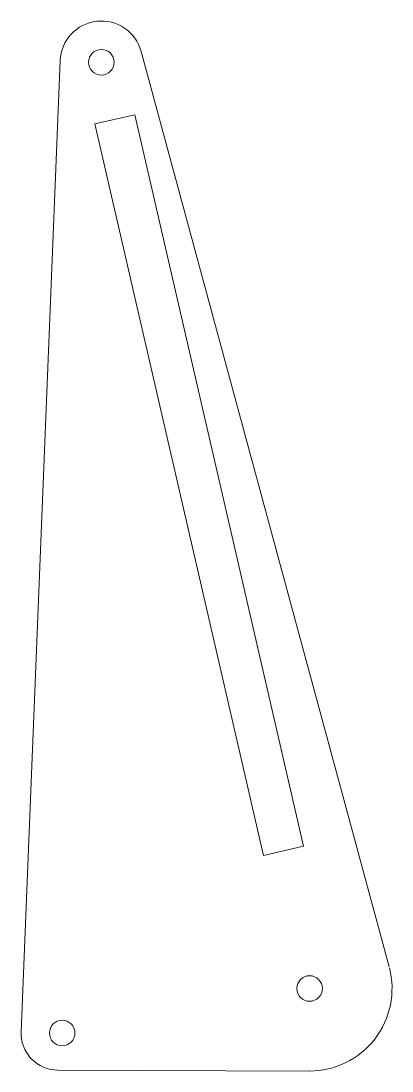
# Model space of a CAD drawing. Header units: millimetres. Extents: x 0 to 90, y 1 to 255.
import ezdxf

# ---------------------------------------------------------------- set-up
doc = ezdxf.new("R2010")
doc.units = ezdxf.units.MM
doc.layers.add('TabletPanel', color=1, linetype='CONTINUOUS', lineweight=0)

msp = doc.modelspace()

# ---------------------------------------------------------------- linework, layer by layer
at = {"layer": 'TabletPanel'}
for p, q in [((89.35, 26.03), (29.16, 248)), ((9.51, 245.79), (0.01, 10.36)), ((27.64, 232.66), (17.9, 230.41)), ((68.58, 55.33), (27.64, 232.66)), ((17.9, 230.41), (58.84, 53.08)), ((68.58, 55.33), (58.84, 53.08)), ((69.98, 0.79), (8.97, 1))]:
    msp.add_line(p, q, dxfattribs=at)
for centre in [(19.5, 245.38), (70.05, 20.79), (10, 10)]:
    msp.add_circle(centre, 3.1, dxfattribs=at)
for centre, radius, start, end in [((19.5, 245.38), 10, 15.1728, 177.688), ((70.05, 20.79), 20, 269.805, 14.5975), ((9, 10), 9, 177.688, 269.805)]:
    msp.add_arc(centre, radius, start, end, dxfattribs=at)

doc.saveas('drawing.dxf')
